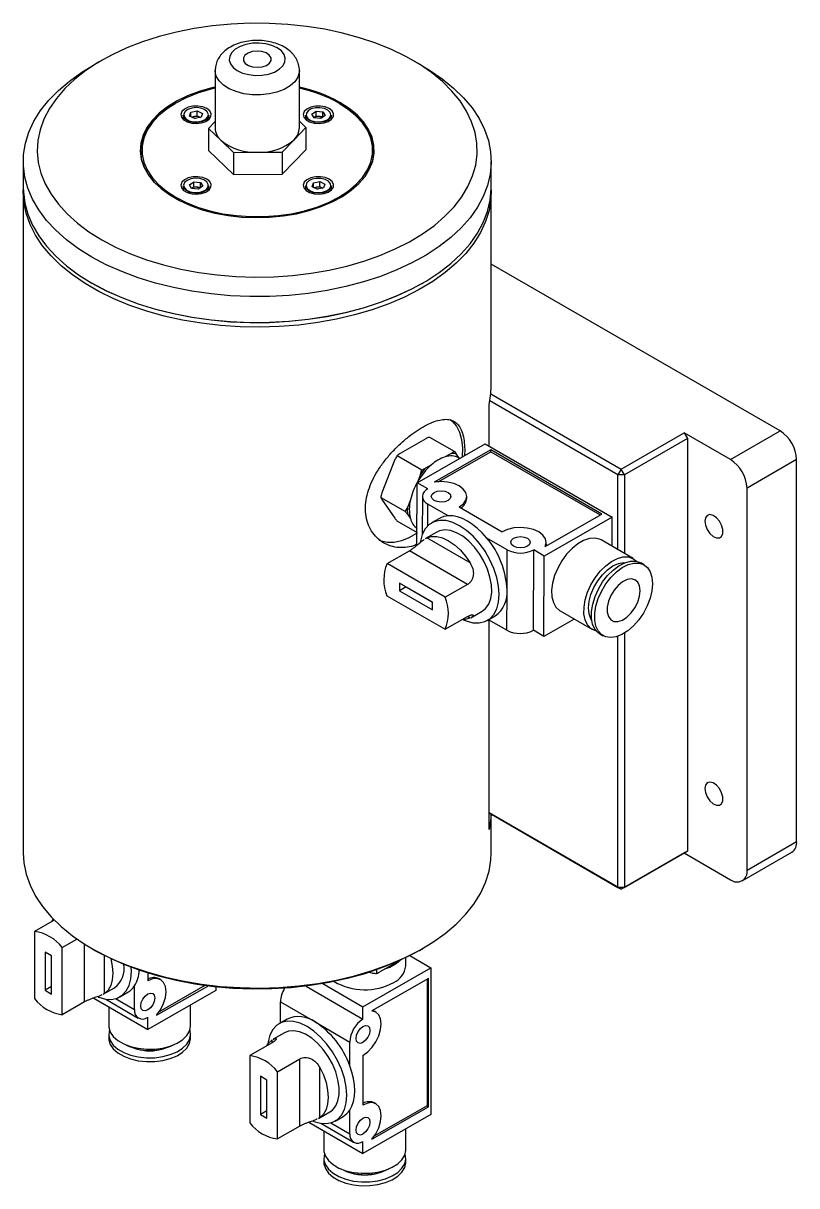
# Model space of a CAD drawing. Header units: millimetres. Extents: x 81 to 914, y 175 to 696.
# Drawn here: x 749 to 914.3, y 313.4 to 561.8 of the extents above; entities that cross this region are included whole.
import ezdxf

# ---------------------------------------------------------------- set-up
doc = ezdxf.new("R2010")
doc.units = ezdxf.units.MM

msp = doc.modelspace()

# ---------------------------------------------------------------- linework, layer by layer
at = {"color": 7, "linetype": 'Continuous', "lineweight": 25}
for p, q in [((765.784, 553.912), (763.662, 552.686)), ((790.024, 551.713), (790.024, 539.465)), ((808.024, 539.465), (808.024, 551.713)), ((834.385, 552.686), (832.263, 553.912)), ((781.591, 544.79), (781.449, 544.708)), ((816.598, 544.708), (816.457, 544.79)), ((783.192, 542.199), (783.192, 541.281)), ((784.581, 542.004), (784.846, 542.823)), ((785.677, 541.462), (784.581, 542.004)), ((784.846, 542.823), (786.207, 543.1)), ((784.846, 541.873), (784.846, 542.823)), ((785.005, 541.794), (785.526, 541.9)), ((785.526, 541.9), (786.207, 542.039)), ((787.039, 541.739), (785.677, 541.462)), ((786.207, 543.1), (787.303, 542.558)), ((786.207, 542.039), (786.207, 543.1)), ((786.207, 542.039), (786.755, 541.768)), ((786.868, 541.704), (786.755, 541.768)), ((786.755, 541.768), (786.879, 541.706)), ((787.303, 542.558), (787.039, 541.739)), ((788.692, 541.281), (788.692, 542.199)), ((809.355, 542.199), (809.355, 541.281)), ((810.686, 542.434), (811.625, 543.067)), ((811.166, 541.648), (810.686, 542.434)), ((811.155, 541.689), (811.625, 542.005)), ((811.625, 543.067), (813.044, 542.914)), ((811.625, 542.005), (811.625, 543.067)), ((811.625, 542.005), (812.334, 541.929)), ((812.334, 541.929), (813.044, 541.852)), ((813.524, 542.128), (812.585, 541.495)), ((813.044, 542.914), (813.524, 542.128)), ((813.044, 541.852), (813.044, 542.914)), ((813.044, 541.852), (813.064, 541.818)), ((814.855, 541.281), (814.855, 542.199)), ((785.804, 541.487), (785.655, 541.473)), ((790.024, 540.82), (788.632, 539.384)), ((788.632, 539.384), (788.632, 534.648)), ((788.632, 539.384), (791.291, 536.807)), ((806.878, 536.928), (809.415, 539.546)), ((809.415, 539.546), (808.024, 540.895)), ((809.415, 539.546), (809.415, 534.81)), ((811.146, 541.682), (811.155, 541.689)), ((812.585, 541.495), (811.166, 541.648)), ((791.291, 536.807), (793.949, 534.23)), ((804.341, 534.31), (806.878, 536.928)), ((774.174, 534.566), (774.174, 533.151)), ((788.632, 534.648), (793.949, 529.494)), ((793.949, 534.23), (799.145, 534.27)), ((799.145, 534.27), (804.341, 534.31)), ((804.341, 529.574), (809.415, 534.81)), ((804.341, 534.31), (804.341, 529.574)), ((823.874, 533.151), (823.874, 534.566)), ((749.024, 532.28), (749.024, 526.727)), ((793.949, 534.23), (793.949, 529.494)), ((849.024, 526.727), (849.024, 532.28)), ((793.949, 529.494), (804.341, 529.574)), ((783.192, 527.096), (783.192, 526.177)), ((783.349, 526.567), (783.192, 527.096)), ((784.523, 527.33), (785.462, 527.963)), ((785.003, 526.544), (784.523, 527.33)), ((784.992, 526.585), (785.462, 526.902)), ((785.462, 527.963), (786.881, 527.81)), ((785.462, 526.902), (785.462, 527.963)), ((785.462, 526.902), (786.171, 526.825)), ((786.171, 526.825), (786.881, 526.749)), ((787.361, 527.025), (786.422, 526.392)), ((786.881, 527.81), (787.361, 527.025)), ((786.881, 526.749), (786.881, 527.81)), ((788.692, 526.177), (788.692, 527.096)), ((809.355, 527.096), (809.355, 526.177)), ((810.744, 526.9), (811.008, 527.719)), ((811.84, 526.358), (810.744, 526.9)), ((811.008, 527.719), (812.37, 527.996)), ((811.008, 526.769), (811.008, 527.719)), ((811.689, 526.796), (812.37, 526.935)), ((812.37, 527.996), (813.466, 527.455)), ((812.37, 526.935), (812.37, 527.996)), ((812.37, 526.935), (812.918, 526.664)), ((813.466, 527.455), (813.201, 526.636)), ((814.855, 526.177), (814.855, 527.096)), ((749.024, 525.747), (749.024, 384.486)), ((784.983, 526.578), (784.992, 526.585)), ((786.422, 526.392), (785.003, 526.544)), ((786.881, 526.749), (786.902, 526.715)), ((811.168, 526.69), (811.689, 526.796)), ((811.966, 526.384), (811.818, 526.369)), ((813.201, 526.636), (811.84, 526.358)), ((813.031, 526.601), (812.918, 526.664)), ((812.918, 526.664), (813.042, 526.603)), ((849.024, 484.185), (849.024, 525.747)), ((910.746, 474.715), (849.024, 510.347)), ((763.662, 506.32), (763.804, 506.238)), ((834.243, 506.238), (834.385, 506.32)), ((848.951, 482.631), (876.805, 466.551)), ((848.566, 471.429), (848.566, 480.288)), ((876.098, 465.326), (848.741, 481.119)), ((900.14, 468.592), (910.746, 474.715)), ((835.041, 473.042), (829.532, 469.893)), ((835.845, 473.4), (841.113, 470.359)), ((876.805, 466.551), (890.24, 474.307)), ((890.947, 473.082), (877.512, 465.326)), ((900.14, 468.592), (890.24, 474.307)), ((890.24, 474.307), (890.947, 473.082)), ((890.947, 473.082), (890.947, 384.896)), ((833.213, 463.637), (847.708, 471.923)), ((848.911, 470.661), (836.809, 463.742)), ((837.692, 463.839), (848.909, 470.252)), ((840.486, 469.899), (839.2, 469.163)), ((842.19, 468.879), (841.556, 469.795)), ((847.708, 471.923), (874.861, 456.248)), ((848.909, 470.252), (848.911, 470.661)), ((848.909, 470.252), (872.312, 456.741)), ((872.669, 456.945), (848.911, 470.661)), ((828.456, 468.561), (825.678, 461.464)), ((828.905, 469.433), (834.173, 466.391)), ((836.263, 467.485), (834.977, 466.749)), ((842.286, 468.824), (842.077, 468.945)), ((914.282, 468.591), (903.675, 462.468)), ((914.282, 386.937), (914.282, 468.591)), ((833.9, 465.418), (833.252, 463.761)), ((876.805, 466.551), (876.098, 465.326)), ((877.512, 465.326), (876.098, 465.326)), ((876.098, 449.304), (876.098, 465.326)), ((877.512, 465.326), (876.805, 466.551)), ((877.512, 465.326), (877.512, 448.488)), ((833.157, 450.282), (833.213, 463.637)), ((835.476, 462.33), (833.213, 463.637)), ((903.675, 380.814), (903.675, 462.468)), ((825.405, 460.491), (830.674, 457.45)), ((825.672, 460.029), (828.403, 456.082)), ((831.771, 459.978), (831.123, 458.321)), ((834.304, 460.714), (834.27, 452.584)), ((843.802, 460.265), (843.804, 460.675)), ((839.853, 456.554), (835.476, 459.081)), ((842.193, 458.453), (851.386, 453.146)), ((828.846, 455.518), (833.168, 453.023)), ((831.117, 456.886), (831.755, 455.965)), ((837.969, 456.006), (836.272, 455.035)), ((874.861, 456.248), (860.366, 447.962)), ((860.567, 450.027), (872.669, 456.945)), ((874.835, 450.034), (874.861, 456.248)), ((837.389, 453.082), (834.985, 451.708)), ((834.995, 451.691), (835.235, 451.841)), ((844.533, 446.473), (835.235, 451.841)), ((852.446, 449.284), (848.069, 451.811)), ((860.773, 450.468), (860.775, 450.878)), ((879.374, 447.413), (872.482, 451.392)), ((826.757, 446.352), (831.53, 449.08)), ((843.974, 441.897), (831.53, 449.08)), ((852.41, 440.689), (852.446, 449.284)), ((858.031, 432.079), (858.103, 449.268)), ((860.366, 447.962), (858.103, 449.268)), ((860.294, 430.773), (860.366, 447.962)), ((839.201, 439.168), (826.757, 446.352)), ((881.675, 446.085), (880.968, 446.493)), ((829.433, 442.182), (829.426, 440.545)), ((830.84, 441.353), (829.426, 440.545)), ((829.426, 440.545), (836.497, 436.463)), ((836.504, 438.1), (829.433, 442.182)), ((830.84, 441.369), (830.84, 441.353)), ((830.84, 441.353), (836.504, 438.084)), ((843.974, 441.897), (839.201, 439.168)), ((852.374, 432.095), (852.41, 440.689)), ((826.729, 439.476), (839.172, 432.293)), ((836.497, 436.463), (836.504, 438.1)), ((839.172, 432.293), (843.945, 435.021)), ((844.663, 434.779), (847.067, 436.153)), ((848.184, 434.2), (849.881, 435.17)), ((863.733, 436.236), (870.625, 432.258)), ((852.374, 432.095), (848.457, 434.356)), ((848.566, 389.489), (848.566, 434.294)), ((866.777, 434.479), (860.294, 430.773)), ((860.294, 430.773), (858.031, 432.079)), ((872.218, 431.337), (872.926, 430.929)), ((876.098, 377.14), (876.098, 430.805)), ((877.512, 431.489), (877.512, 377.14)), ((848.566, 393.034), (876.098, 377.14)), ((876.805, 376.731), (848.566, 393.034)), ((849.024, 384.486), (849.024, 392.769)), ((903.675, 380.814), (914.282, 386.937)), ((890.24, 384.487), (876.805, 376.731)), ((877.512, 377.14), (890.947, 384.896)), ((890.947, 384.896), (890.24, 384.487)), ((890.24, 384.487), (900.14, 378.772)), ((902.64, 378.525), (913.246, 384.648)), ((877.512, 377.14), (876.098, 377.14)), ((876.098, 377.14), (876.805, 376.731)), ((877.512, 377.14), (876.805, 376.731)), ((755.125, 369.844), (755.443, 370.337)), ((755.329, 370.454), (755.289, 370.118)), ((755.638, 370.138), (751.424, 367.726)), ((751.424, 367.726), (751.424, 353.357)), ((757.337, 364.282), (760.495, 366.089)), ((755.085, 362.492), (753.677, 363.312)), ((753.677, 363.312), (753.677, 355.147)), ((757.337, 349.913), (757.337, 364.282)), ((763.662, 364.079), (764.37, 363.67)), ((833.677, 363.67), (834.385, 364.079)), ((755.085, 354.327), (755.085, 362.492)), ((829.474, 361.484), (826.531, 359.792)), ((829.675, 361.6), (829.474, 361.484)), ((830.754, 360.359), (830.754, 362.114)), ((831.627, 362.553), (836.145, 359.934)), ((775.622, 358.816), (775.622, 357.132)), ((821.619, 351.583), (836.145, 359.934)), ((823.548, 358.791), (822.743, 358.917)), ((824.525, 359.515), (824.525, 358.741)), ((826.531, 359.792), (825.242, 359.051)), ((836.145, 359.934), (836.145, 328.579)), ((755.085, 355.953), (753.677, 355.147)), ((766.109, 354.297), (768.527, 355.681)), ((772.781, 351.015), (772.781, 356.07)), ((777.529, 349.813), (788.431, 356.051)), ((778.39, 357.393), (778.038, 357.598)), ((787.853, 356.127), (778.055, 350.52)), ((790.181, 355.846), (790.181, 355.093)), ((809.443, 356.029), (821.619, 348.97)), ((813.03, 356.562), (821.619, 351.583)), ((835.649, 357.689), (823.522, 350.717)), ((835.296, 357.486), (835.296, 330.458)), ((835.649, 330.253), (835.649, 357.689)), ((753.677, 355.147), (755.085, 354.327)), ((764.08, 353.484), (775.622, 346.762)), ((766.374, 354.462), (766.099, 354.315)), ((766.64, 353.243), (773.609, 349.184)), ((769.644, 353.728), (771.349, 354.703)), ((790.181, 355.093), (775.622, 346.762)), ((762.131, 352.656), (757.337, 349.913)), ((767.293, 351.613), (767.293, 347.579)), ((784.793, 347.579), (784.793, 352.009)), ((803.967, 352.665), (811.376, 348.37)), ((803.967, 348.153), (803.967, 352.665)), ((821.619, 348.97), (821.619, 351.583)), ((824.378, 350.462), (824.025, 350.667)), ((775.622, 346.762), (775.622, 349.375)), ((805.395, 348.975), (803.694, 347.997)), ((811.376, 348.37), (818.785, 344.075)), ((767.293, 345.739), (767.293, 344.922)), ((784.793, 344.922), (784.793, 345.739)), ((804.816, 346.046), (802.404, 344.66)), ((802.212, 343.91), (797.429, 341.16)), ((818.785, 339.02), (818.785, 344.075)), ((797.429, 341.16), (797.429, 326.791)), ((803.356, 337.724), (808.139, 340.474)), ((808.139, 326.104), (808.139, 340.474)), ((821.619, 341.213), (821.619, 330.598)), ((812.382, 327.915), (812.382, 338.652)), ((801.098, 335.931), (799.687, 336.749)), ((799.687, 336.749), (799.687, 328.584)), ((801.098, 327.766), (801.098, 335.931)), ((803.356, 323.355), (803.356, 337.724)), ((824.378, 330.865), (824.025, 331.07)), ((801.098, 329.395), (799.687, 328.584)), ((799.687, 328.584), (801.098, 327.766)), ((812.123, 327.754), (814.534, 329.141)), ((815.656, 327.19), (817.356, 328.168)), ((818.785, 324.478), (818.785, 329.532)), ((836.145, 328.579), (821.619, 320.228)), ((823.522, 323.281), (835.649, 330.253)), ((835.296, 330.458), (824.048, 323.991)), ((835.296, 330.458), (835.649, 330.253)), ((808.139, 326.104), (803.356, 323.355)), ((810.063, 326.927), (821.619, 320.228)), ((812.382, 327.915), (812.113, 327.772)), ((812.622, 326.699), (819.613, 322.646)), ((813.254, 325.077), (813.254, 321.046)), ((830.754, 321.046), (830.754, 325.48)), ((821.619, 320.228), (821.619, 322.841)), ((813.254, 319.205), (813.254, 318.389)), ((830.754, 318.389), (830.754, 319.205))]:
    msp.add_line(p, q, dxfattribs=at)
at = {"color": 8, "linetype": 'Continuous', "lineweight": 25}
for p, q in [((835.456, 454.422), (835.476, 459.081)), ((844.483, 434.687), (843.924, 435.009)), ((762.131, 352.656), (762.131, 365.003)), ((766.374, 354.462), (766.374, 362.576)), ((768.763, 353.355), (772.781, 351.015)), ((802.221, 343.915), (802.221, 344.542)), ((814.76, 326.811), (818.785, 324.478))]:
    msp.add_line(p, q, dxfattribs=at)
at = {"color": 7, "linetype": 'Continuous', "lineweight": 25, "flags": 128}
for points in [[(765.789, 515.544), (768.769, 513.965), (771.973, 512.541), (775.378, 511.281), (778.957, 510.194), (782.685, 509.289), (786.534, 508.572), (790.475, 508.049), (794.48, 507.724), (798.518, 507.598), (802.56, 507.674), (806.576, 507.949), (810.536, 508.423), (814.41, 509.092), (818.171, 509.95), (821.79, 510.992), (825.24, 512.21), (828.497, 513.594), (831.535, 515.135), (834.332, 516.821), (836.868, 518.64), (839.124, 520.577), (841.083, 522.62), (842.73, 524.752), (844.054, 526.958), (845.045, 529.221), (845.695, 531.526), (845.999, 533.854), (845.956, 536.188), (845.565, 538.512), (844.829, 540.807), (843.754, 543.058), (842.348, 545.247), (840.622, 547.358), (838.587, 549.376), (836.26, 551.285), (833.657, 553.072), (830.797, 554.722), (827.702, 556.225), (824.395, 557.569), (820.9, 558.743), (817.243, 559.74), (813.451, 560.552), (809.552, 561.172), (805.576, 561.597), (801.551, 561.822), (797.507, 561.848), (793.474, 561.672), (789.483, 561.297), (785.562, 560.725), (781.74, 559.961), (778.047, 559.01), (774.509, 557.879), (771.153, 556.576), (768.003, 555.112), (765.082, 553.498), (762.413, 551.744), (760.015, 549.864), (757.905, 547.872), (756.101, 545.783), (754.613, 543.612), (753.455, 541.375), (752.634, 539.089), (752.157, 536.771), (752.026, 534.437), (752.244, 532.106), (752.807, 529.794), (753.713, 527.519), (754.955, 525.297), (756.523, 523.145), (758.405, 521.079), (760.588, 519.113), (763.056, 517.264), (765.789, 515.544)], [(804.179, 555.935), (803.294, 556.596), (802.162, 557.115), (800.847, 557.463), (799.426, 557.619), (797.981, 557.574), (796.597, 557.331), (795.355, 556.904), (794.325, 556.317), (793.569, 555.605), (793.129, 554.81), (793.032, 553.977), (793.283, 553.154), (793.868, 552.391), (794.753, 551.73), (795.885, 551.211), (797.2, 550.863), (798.621, 550.707), (800.066, 550.752), (801.45, 550.995), (802.692, 551.422), (803.722, 552.009), (804.478, 552.72), (804.918, 553.516), (805.015, 554.349), (804.764, 555.171), (804.179, 555.935)], [(801.601, 555.049), (800.921, 555.504), (800.011, 555.798), (798.983, 555.895), (797.96, 555.782), (797.064, 555.474), (796.405, 555.008), (796.062, 554.441), (796.076, 553.839), (796.446, 553.277), (797.126, 552.821), (798.036, 552.528), (799.064, 552.431), (800.088, 552.544), (800.983, 552.851), (801.642, 553.317), (801.985, 553.885), (801.971, 554.487), (801.601, 555.049)], [(763.668, 511.869), (760.834, 513.649), (758.267, 515.559), (755.986, 517.586), (754.008, 519.717), (752.344, 521.935), (751.009, 524.227), (750.01, 526.574), (749.355, 528.962), (749.048, 531.373), (749.092, 533.79), (749.486, 536.197), (750.228, 538.576), (751.311, 540.911), (752.73, 543.186), (754.473, 545.384), (756.529, 547.49), (758.883, 549.489), (761.518, 551.368), (763.662, 552.686)], [(834.385, 552.686), (835.828, 551.817), (838.531, 549.971), (840.957, 548), (843.089, 545.919), (844.911, 543.743), (846.412, 541.486), (847.58, 539.165), (848.408, 536.795), (848.889, 534.394), (849.021, 531.977), (848.802, 529.563), (848.233, 527.168), (847.32, 524.809), (846.068, 522.502), (844.485, 520.264), (842.584, 518.11), (840.378, 516.055), (837.881, 514.115), (835.112, 512.301), (832.089, 510.628), (828.835, 509.107), (825.371, 507.748), (821.723, 506.561), (817.916, 505.555), (813.976, 504.736), (809.931, 504.11), (805.809, 503.682), (801.64, 503.455), (797.453, 503.429), (793.277, 503.606), (789.141, 503.985), (785.074, 504.561), (781.105, 505.332), (777.262, 506.292), (773.571, 507.435), (770.059, 508.751), (766.751, 510.233), (763.668, 511.869)], [(790.024, 548.194), (789.286, 548.021), (786.631, 547.263), (784.15, 546.329), (781.877, 545.232), (779.846, 543.988), (778.084, 542.613), (776.615, 541.128), (775.462, 539.553), (774.639, 537.911), (774.158, 536.224), (774.026, 534.515), (774.246, 532.81), (774.813, 531.132), (775.72, 529.504), (776.954, 527.949), (778.498, 526.49), (780.33, 525.147), (782.424, 523.937), (784.752, 522.88), (787.279, 521.989), (789.972, 521.276), (792.792, 520.753), (795.699, 520.425), (798.653, 520.299), (801.612, 520.375), (804.535, 520.652), (807.38, 521.127), (810.108, 521.793), (812.681, 522.641), (815.062, 523.658), (817.217, 524.831), (819.117, 526.143), (820.736, 527.575), (822.049, 529.108), (823.039, 530.719), (823.692, 532.387), (823.999, 534.088), (823.955, 535.798), (823.561, 537.492), (822.823, 539.148), (821.75, 540.742), (820.359, 542.252), (818.668, 543.656), (816.701, 544.934), (816.701, 544.934)], [(790.024, 547.977), (788.907, 547.706), (786.271, 546.907), (783.821, 545.931), (781.593, 544.791), (779.619, 543.505), (777.929, 542.091), (776.545, 540.569), (775.49, 538.963), (774.777, 537.294), (774.418, 535.588), (774.418, 533.87), (774.777, 532.164), (775.49, 530.496), (776.545, 528.889), (777.929, 527.367), (779.619, 525.953), (781.593, 524.667), (783.821, 523.527), (786.271, 522.551), (788.907, 521.753), (791.69, 521.143), (794.58, 520.732), (797.535, 520.525), (800.512, 520.525), (803.467, 520.732), (806.357, 521.143), (809.14, 521.753), (811.776, 522.551), (814.226, 523.527), (816.454, 524.667), (818.428, 525.953), (820.119, 527.367), (821.502, 528.889), (822.557, 530.496), (823.27, 532.164), (823.629, 533.87), (823.629, 535.588), (823.27, 537.294), (822.557, 538.963), (821.502, 540.569), (820.119, 542.091), (818.428, 543.505), (816.454, 544.791), (816.454, 544.791)], [(777.891, 527.018), (777.086, 527.827), (775.859, 529.372), (774.958, 530.99), (774.394, 532.658), (774.176, 534.353), (774.307, 536.051), (774.785, 537.728), (775.603, 539.361), (776.75, 540.927), (778.209, 542.403), (779.961, 543.769), (781.449, 544.708)], [(816.595, 544.71), (818.55, 543.439), (820.231, 542.043), (821.614, 540.543), (822.68, 538.958), (823.414, 537.312), (823.805, 535.628), (823.849, 533.928), (823.544, 532.238), (822.895, 530.58), (821.911, 528.978), (820.605, 527.454), (820.156, 527.018)], [(788.24, 543.608), (787.369, 543.966), (786.344, 544.143), (785.275, 544.117), (784.278, 543.893), (783.462, 543.494), (782.914, 542.963), (782.695, 542.358), (782.827, 541.746), (783.297, 541.191), (784.054, 540.754), (785.015, 540.483), (786.076, 540.406), (787.123, 540.533), (788.043, 540.849), (788.734, 541.321), (789.123, 541.896), (789.167, 542.513), (788.862, 543.105), (788.24, 543.608)], [(788.692, 542.199), (788.563, 541.719), (788.085, 541.205), (787.318, 540.825), (786.365, 540.631), (785.355, 540.648), (784.424, 540.876), (783.698, 541.281), (783.275, 541.811), (783.192, 542.199)], [(785.06, 543.724), (784.217, 543.442), (783.607, 543.004), (783.312, 542.468), (783.372, 541.907), (783.78, 541.397), (784.479, 541.005), (785.376, 540.786), (786.35, 540.769), (787.268, 540.956), (788.007, 541.322), (788.468, 541.818), (788.587, 542.376), (788.349, 542.921), (787.786, 543.38), (786.974, 543.69), (786.023, 543.81), (785.06, 543.724)], [(814.403, 543.608), (813.532, 543.966), (812.507, 544.143), (811.438, 544.117), (810.441, 543.893), (809.625, 543.494), (809.077, 542.963), (808.858, 542.358), (808.99, 541.746), (809.46, 541.191), (810.216, 540.754), (811.178, 540.483), (812.239, 540.406), (813.286, 540.533), (814.205, 540.849), (814.897, 541.321), (815.286, 541.896), (815.33, 542.513), (815.025, 543.105), (814.403, 543.608)], [(814.855, 542.199), (814.854, 542.151), (814.638, 541.581), (814.08, 541.095), (813.255, 540.757), (812.275, 540.615), (811.272, 540.686), (810.382, 540.962), (809.724, 541.405), (809.388, 541.955), (809.355, 542.199)], [(814.604, 542.79), (814.117, 543.277), (813.358, 543.629), (812.43, 543.799), (811.458, 543.764), (810.573, 543.529), (809.895, 543.125), (809.516, 542.608), (809.487, 542.046), (809.811, 541.515), (810.445, 541.089), (811.303, 540.823), (812.269, 540.754), (813.214, 540.891), (814.008, 541.216), (814.546, 541.685), (814.754, 542.234), (814.604, 542.79)], [(788.24, 528.504), (787.369, 528.863), (786.344, 529.039), (785.275, 529.014), (784.278, 528.789), (783.462, 528.39), (782.914, 527.859), (782.695, 527.255), (782.827, 526.642), (783.297, 526.087), (784.054, 525.65), (785.015, 525.379), (786.076, 525.303), (787.123, 525.43), (788.043, 525.746), (788.734, 526.217), (789.123, 526.792), (789.167, 527.409), (788.862, 528.001), (788.24, 528.504)], [(783.443, 526.668), (783.93, 526.182), (784.689, 525.829), (785.618, 525.659), (786.59, 525.694), (787.474, 525.929), (788.152, 526.333), (788.531, 526.851), (788.561, 527.413), (788.236, 527.943), (787.603, 528.37), (786.744, 528.635), (785.778, 528.704), (784.833, 528.567), (784.039, 528.242), (783.501, 527.773), (783.293, 527.224), (783.443, 526.668)], [(788.692, 527.096), (788.629, 526.757), (788.235, 526.219), (787.532, 525.8), (786.614, 525.556), (785.605, 525.52), (784.642, 525.697), (783.854, 526.062), (783.349, 526.567)], [(814.403, 528.504), (813.532, 528.863), (812.507, 529.039), (811.438, 529.014), (810.441, 528.789), (809.625, 528.39), (809.077, 527.859), (808.858, 527.255), (808.99, 526.642), (809.46, 526.087), (810.216, 525.65), (811.178, 525.379), (812.239, 525.303), (813.286, 525.43), (814.205, 525.746), (814.897, 526.217), (815.286, 526.792), (815.33, 527.409), (815.025, 528.001), (814.403, 528.504)], [(813.02, 525.599), (812.021, 525.509), (811.034, 525.633), (810.191, 525.956), (809.607, 526.432), (809.36, 526.997), (809.355, 527.096)], [(812.987, 525.735), (813.83, 526.016), (814.44, 526.454), (814.735, 526.99), (814.675, 527.551), (814.267, 528.062), (813.568, 528.453), (812.671, 528.672), (811.697, 528.689), (810.779, 528.502), (810.04, 528.136), (809.579, 527.641), (809.46, 527.083), (809.698, 526.537), (810.261, 526.079), (811.073, 525.768), (812.025, 525.648), (812.987, 525.735)], [(814.855, 527.096), (814.834, 526.901), (814.528, 526.345), (813.895, 525.891), (813.02, 525.599)], [(749.024, 526.727), (749.048, 525.82), (749.355, 523.409), (750.01, 521.022), (751.009, 518.674), (752.344, 516.383), (754.008, 514.164), (755.986, 512.034), (758.267, 510.006), (760.834, 508.096), (763.668, 506.317)], [(849.016, 526.237), (848.955, 524.237), (848.561, 521.83), (847.819, 519.451), (846.736, 517.116), (845.317, 514.841), (843.574, 512.643), (841.518, 510.537), (839.164, 508.538), (836.529, 506.659), (833.631, 504.914), (830.49, 503.315), (827.128, 501.874), (823.569, 500.6), (819.838, 499.503), (815.96, 498.589), (811.964, 497.866), (807.878, 497.339), (803.729, 497.011), (799.547, 496.884), (795.362, 496.96), (791.202, 497.238), (787.097, 497.716), (783.076, 498.39), (779.166, 499.257), (775.396, 500.309), (771.792, 501.539), (768.378, 502.94), (765.18, 504.5), (762.219, 506.21), (759.516, 508.056), (757.09, 510.027), (754.958, 512.107), (753.136, 514.284), (751.635, 516.541), (750.467, 518.862), (749.639, 521.232), (749.158, 523.633), (749.026, 526.049), (749.031, 526.237)], [(763.668, 506.317), (766.751, 504.681), (770.059, 503.199), (773.571, 501.882), (777.262, 500.74), (781.105, 499.78), (785.074, 499.009), (789.141, 498.432), (793.277, 498.054), (797.453, 497.877), (801.64, 497.902), (805.809, 498.13), (809.931, 498.558), (813.976, 499.183), (817.916, 500.002), (821.723, 501.009), (825.371, 502.195), (828.835, 503.554), (832.089, 505.076), (835.112, 506.749), (837.881, 508.562), (840.378, 510.503), (842.584, 512.557), (844.485, 514.711), (846.068, 516.95), (847.32, 519.256), (848.233, 521.616), (848.802, 524.011), (849.021, 526.425), (849.024, 526.727)], [(834.243, 506.238), (831.957, 504.999), (828.716, 503.484), (825.266, 502.13), (821.632, 500.948), (817.84, 499.946), (813.916, 499.13), (809.887, 498.507), (805.782, 498.081), (801.63, 497.854), (797.459, 497.829), (793.3, 498.005), (789.18, 498.382), (785.13, 498.956), (781.177, 499.724), (777.349, 500.681), (773.673, 501.818), (770.175, 503.13), (766.88, 504.605), (763.81, 506.235)], [(848.566, 480.288), (848.957, 482.693), (849.024, 484.185)], [(840.261, 477.168), (840.693, 476.805), (841.576, 475.74), (842.24, 474.412), (842.67, 472.853), (842.856, 471.097), (842.794, 469.188), (842.787, 469.11)], [(842.193, 458.453), (843.071, 459.108), (843.621, 459.873), (843.804, 460.695), (843.609, 461.517), (843.048, 462.283), (842.161, 462.939), (841.009, 463.441), (839.67, 463.754), (838.237, 463.857), (836.809, 463.742)], [(839.789, 459.84), (839.108, 459.581), (838.304, 459.491), (837.5, 459.585), (836.819, 459.849), (836.364, 460.241), (836.204, 460.704), (836.364, 461.165), (836.819, 461.555), (837.5, 461.814), (838.304, 461.904), (839.108, 461.81), (839.789, 461.547), (840.244, 461.154), (840.404, 460.692), (840.244, 460.231), (839.789, 459.84)], [(850.713, 439.719), (850.591, 441.499), (850.216, 443.374), (849.597, 445.287), (848.754, 447.179), (847.714, 448.993), (846.506, 450.675), (845.169, 452.172), (843.742, 453.44), (842.269, 454.44), (840.795, 455.141), (839.364, 455.523), (838.021, 455.573), (836.805, 455.291), (835.754, 454.684), (834.9, 453.771), (834.268, 452.58), (833.879, 451.147), (833.856, 451.005)], [(848.069, 451.811), (847.103, 452.9), (846.086, 453.874), (845.035, 454.715), (843.966, 455.41), (842.897, 455.949), (841.844, 456.323), (840.824, 456.525), (839.853, 456.554)], [(894.66, 455.425), (894.791, 454.538), (895.167, 453.619), (895.737, 452.792), (896.425, 452.17), (897.136, 451.835), (897.776, 451.834), (898.258, 452.165), (898.516, 452.786), (898.516, 453.611), (898.258, 454.53), (897.776, 455.417), (897.136, 456.155), (896.425, 456.641), (895.737, 456.812), (895.167, 456.644), (894.791, 456.16), (894.66, 455.425)], [(833.168, 452.832), (833.069, 452.766), (831.446, 451.829), (829.841, 451.189), (828.293, 450.861), (826.837, 450.853), (825.509, 451.165), (825.1, 451.339)], [(847.067, 436.153), (847.824, 436.747), (848.485, 437.682), (848.92, 438.868), (849.113, 440.262), (849.057, 441.814), (848.754, 443.467), (848.215, 445.161), (847.46, 446.836), (846.516, 448.431), (845.417, 449.887), (844.202, 451.154), (842.917, 452.184), (841.606, 452.94), (840.318, 453.396), (839.099, 453.535), (837.992, 453.351), (837.389, 453.082)], [(860.567, 450.027), (860.774, 450.847), (860.602, 451.67), (860.064, 452.441), (859.195, 453.106), (858.057, 453.618), (856.727, 453.944), (855.297, 454.06), (853.866, 453.959), (852.531, 453.647), (851.386, 453.146)], [(835.235, 451.841), (836.255, 452.143), (837.397, 452.143), (838.624, 451.84), (839.893, 451.244), (841.16, 450.376), (842.383, 449.265), (843.521, 447.949), (844.533, 446.473)], [(856.76, 450.044), (856.078, 449.784), (855.275, 449.694), (854.471, 449.788), (853.79, 450.052), (853.335, 450.445), (853.175, 450.907), (853.335, 451.368), (853.79, 451.758), (854.471, 452.018), (855.275, 452.107), (856.078, 452.013), (856.76, 451.75), (857.215, 451.357), (857.375, 450.895), (857.215, 450.434), (856.76, 450.044)], [(860.773, 450.468), (860.773, 450.437), (860.739, 450.125)], [(872.482, 451.392), (872.161, 451.552), (871.137, 451.792), (869.989, 451.706), (868.764, 451.297), (867.512, 450.581), (866.284, 449.589), (865.132, 448.359), (864.101, 446.944), (863.234, 445.401), (862.566, 443.792), (862.126, 442.185), (861.93, 440.644), (861.988, 439.233), (862.295, 438.01), (862.841, 437.024), (863.603, 436.316), (863.733, 436.236)], [(871.495, 431.924), (871.188, 432.007), (870.285, 432.487), (869.575, 433.267), (869.087, 434.317), (868.841, 435.592), (868.847, 437.041), (869.105, 438.605), (869.604, 440.219), (870.324, 441.817), (871.236, 443.334), (872.302, 444.708), (873.478, 445.882), (874.716, 446.809), (875.966, 447.45), (877.176, 447.78), (878.298, 447.784), (879.284, 447.463), (880.095, 446.83), (880.098, 446.827)], [(870.484, 434.257), (870.306, 434.548), (869.927, 435.6), (869.802, 436.864), (869.938, 438.278), (870.328, 439.769), (870.952, 441.264), (871.779, 442.687), (872.767, 443.967), (873.867, 445.04), (875.025, 445.852), (876.18, 446.362), (877.277, 446.545), (877.572, 446.535)], [(872.218, 431.337), (871.879, 431.566), (871.169, 432.347), (870.681, 433.397), (870.435, 434.672), (870.441, 436.121), (870.699, 437.685), (871.198, 439.299), (871.918, 440.897), (872.83, 442.414), (873.895, 443.788), (875.071, 444.962), (876.31, 445.889), (877.56, 446.53), (878.77, 446.86), (879.891, 446.864), (880.878, 446.543), (880.968, 446.493)], [(883.487, 442.044), (883.355, 440.53), (882.974, 438.933), (882.361, 437.319), (881.541, 435.753), (880.547, 434.3), (879.421, 433.019), (878.207, 431.963), (876.957, 431.175), (875.72, 430.687), (874.548, 430.519), (873.489, 430.679), (872.586, 431.158), (871.876, 431.939), (871.388, 432.988), (871.142, 434.264), (871.148, 435.713), (871.406, 437.276), (871.905, 438.89), (872.625, 440.489), (873.537, 442.006), (874.602, 443.38), (875.779, 444.554), (877.017, 445.481), (878.267, 446.122), (879.477, 446.452), (880.599, 446.456), (881.585, 446.135), (882.396, 445.502), (882.998, 444.582), (883.367, 443.413), (883.487, 442.044)], [(880.836, 440.528), (880.709, 441.558), (880.33, 442.361), (879.726, 442.878), (878.942, 443.071), (878.036, 442.925), (877.076, 442.452), (876.132, 441.687), (875.275, 440.685), (874.569, 439.522), (874.064, 438.284), (873.8, 437.062), (873.795, 435.948), (874.051, 435.023), (874.547, 434.357), (875.247, 433.998), (876.1, 433.974), (877.042, 434.286), (878.003, 434.911), (878.912, 435.803), (879.701, 436.896), (880.312, 438.108), (880.7, 439.349), (880.836, 440.528)], [(843.05, 434.348), (843.661, 434.094), (845.091, 433.713), (846.435, 433.662), (847.651, 433.945), (848.701, 434.552), (849.556, 435.464), (850.187, 436.655), (850.577, 438.088), (850.713, 439.719)], [(844.483, 434.687), (843.464, 434.384), (842.767, 434.348)], [(894.66, 398.267), (894.791, 397.38), (895.167, 396.461), (895.737, 395.634), (896.425, 395.012), (897.136, 394.677), (897.776, 394.676), (898.258, 395.008), (898.516, 395.628), (898.516, 396.453), (898.258, 397.372), (897.776, 398.26), (897.136, 398.997), (896.425, 399.484), (895.737, 399.655), (895.167, 399.487), (894.791, 399.002), (894.66, 398.267)], [(849.012, 392.776), (848.957, 391.894), (848.566, 389.489)], [(749.024, 384.486), (749.158, 382.372), (749.639, 379.97), (750.467, 377.601), (751.635, 375.279), (753.136, 373.022), (754.958, 370.846), (757.09, 368.765), (759.516, 366.794), (762.219, 364.948), (765.18, 363.239), (768.378, 361.678), (771.792, 360.278), (775.396, 359.047), (779.166, 357.995), (783.076, 357.129), (787.097, 356.454), (791.202, 355.977), (795.362, 355.699), (799.547, 355.623), (803.729, 355.749), (807.878, 356.077), (811.964, 356.605), (815.96, 357.328), (819.838, 358.241), (823.569, 359.339), (827.128, 360.612), (830.49, 362.054), (833.631, 363.652), (836.529, 365.397), (839.164, 367.276), (841.518, 369.275), (843.574, 371.381), (845.317, 373.579), (846.736, 375.854), (847.819, 378.189), (848.561, 380.568), (848.955, 382.975), (849.024, 384.486)], [(833.677, 363.67), (832.17, 362.836), (828.99, 361.288), (825.594, 359.902), (822.007, 358.687), (818.254, 357.652), (814.363, 356.804), (810.361, 356.15), (806.278, 355.694), (802.142, 355.439), (797.983, 355.388), (793.833, 355.541), (789.719, 355.897), (785.673, 356.452), (781.723, 357.204), (777.897, 358.146), (774.224, 359.272), (770.729, 360.574), (767.438, 362.043), (764.375, 363.667), (764.37, 363.67)], [(767.711, 361.911), (768.052, 360.317), (768.169, 358.784), (768.052, 357.388), (767.705, 356.176), (767.139, 355.189), (766.374, 354.462)], [(765.047, 353.68), (765.152, 353.639), (766.574, 353.253), (767.908, 353.198), (769.115, 353.475), (770.156, 354.076), (771, 354.983), (771.623, 356.169), (772.004, 357.597), (772.132, 359.223), (772.105, 360.033)], [(777.529, 349.813), (778.35, 350.988), (778.983, 352.277), (779.385, 353.591), (779.528, 354.839), (779.402, 355.937), (779.015, 356.807), (778.395, 357.39), (777.584, 357.647), (776.638, 357.559), (775.622, 357.132)], [(775.622, 350.926), (775.051, 350.73), (774.567, 350.825), (774.244, 351.196), (774.13, 351.787), (774.244, 352.509), (774.567, 353.25), (775.051, 353.898), (775.622, 354.356), (776.193, 354.552), (776.676, 354.457), (777, 354.085), (777.113, 353.494), (777, 352.773), (776.676, 352.032), (776.193, 351.383), (775.622, 350.926)], [(821.619, 341.213), (822.633, 341.95), (823.577, 342.946), (824.386, 344.132), (825.005, 345.426), (825.39, 346.739), (825.516, 347.981), (825.374, 349.066), (824.973, 349.92), (824.341, 350.483), (823.522, 350.717)], [(823.695, 350.817), (823.988, 350.687), (824.025, 350.667)], [(811.047, 327.129), (811.145, 327.092), (812.571, 326.707), (813.909, 326.653), (815.118, 326.932), (816.162, 327.535), (817.008, 328.443), (817.632, 329.63), (818.014, 331.058), (818.143, 332.685), (818.014, 334.461), (817.632, 336.332), (817.008, 338.242), (816.162, 340.132), (815.118, 341.944), (813.909, 343.625), (812.571, 345.122), (811.145, 346.391), (809.675, 347.392), (808.205, 348.096), (806.779, 348.48), (805.441, 348.534), (804.232, 348.255), (803.189, 347.652), (802.342, 346.744), (801.718, 345.557), (801.336, 344.129), (801.258, 343.536)], [(767.293, 347.579), (767.315, 347.218), (767.62, 346.211), (768.269, 345.26), (769.237, 344.404), (770.483, 343.678), (771.957, 343.112), (773.598, 342.729), (775.34, 342.544), (777.11, 342.566), (778.836, 342.792), (780.448, 343.215), (781.88, 343.816), (783.072, 344.571), (783.977, 345.45), (784.557, 346.416), (784.789, 347.429), (784.793, 347.579)], [(767.439, 346.659), (767.368, 346.399), (767.315, 345.377), (767.62, 344.371), (768.269, 343.42), (769.237, 342.564), (770.483, 341.838), (771.957, 341.272), (773.598, 340.888), (775.34, 340.704), (777.11, 340.725), (778.836, 340.952), (780.448, 341.374), (781.88, 341.976), (783.072, 342.731), (783.977, 343.609), (784.557, 344.575), (784.789, 345.588), (784.662, 346.608), (784.646, 346.659)], [(814.534, 329.141), (815.083, 329.537), (815.79, 330.401), (816.276, 331.524), (816.524, 332.867), (816.524, 334.38), (816.276, 336.01), (815.79, 337.697), (815.083, 339.38), (814.18, 340.999), (813.115, 342.494), (811.925, 343.813), (810.654, 344.906), (809.348, 345.736), (808.053, 346.271), (806.817, 346.492), (805.684, 346.392), (804.816, 346.046)], [(821.619, 343.989), (821.05, 343.792), (820.567, 343.887), (820.244, 344.257), (820.131, 344.849), (820.244, 345.57), (820.567, 346.312), (821.05, 346.961), (821.619, 347.419), (822.189, 347.616), (822.671, 347.521), (822.994, 347.151), (823.107, 346.559), (822.994, 345.838), (822.671, 345.096), (822.189, 344.447), (821.619, 343.989)], [(767.293, 344.922), (767.315, 344.561), (767.62, 343.554), (768.269, 342.603), (769.237, 341.747), (770.483, 341.021), (771.957, 340.455), (773.598, 340.072), (775.34, 339.887), (777.11, 339.909), (778.836, 340.135), (780.448, 340.558), (781.88, 341.159), (783.072, 341.914), (783.977, 342.793), (784.557, 343.758), (784.789, 344.772), (784.793, 344.922)], [(801.099, 343.27), (801.454, 343.814), (802.221, 344.542)], [(812.382, 338.652), (813.149, 337.034), (813.716, 335.389), (814.064, 333.773), (814.181, 332.241), (814.064, 330.844), (813.716, 329.632), (813.149, 328.644), (812.382, 327.915)], [(818.785, 329.532), (819.242, 330.385), (819.574, 331.369), (819.776, 332.467), (819.843, 333.663), (819.776, 334.936), (819.574, 336.268), (819.242, 337.636), (818.785, 339.02)], [(823.522, 323.281), (824.341, 324.458), (824.973, 325.747), (825.374, 327.062), (825.516, 328.311), (825.39, 329.408), (825.005, 330.278), (824.386, 330.86), (823.577, 331.116), (822.633, 331.026), (821.619, 330.598)], [(821.619, 324.392), (821.05, 324.195), (820.567, 324.29), (820.244, 324.66), (820.131, 325.252), (820.244, 325.973), (820.567, 326.715), (821.05, 327.364), (821.619, 327.822), (822.189, 328.019), (822.671, 327.924), (822.994, 327.554), (823.107, 326.962), (822.994, 326.241), (822.671, 325.499), (822.189, 324.85), (821.619, 324.392)], [(813.254, 321.046), (813.278, 320.673), (813.587, 319.666), (814.24, 318.716), (815.212, 317.862), (816.461, 317.138), (817.937, 316.574), (819.58, 316.192), (821.322, 316.01), (823.092, 316.034), (824.817, 316.263), (826.428, 316.687), (827.857, 317.291), (829.046, 318.048), (829.948, 318.927), (830.524, 319.894), (830.751, 320.907), (830.754, 321.046)], [(813.254, 318.389), (813.278, 318.016), (813.587, 317.009), (814.24, 316.059), (815.212, 315.205), (816.461, 314.481), (817.937, 313.916), (819.58, 313.535), (821.322, 313.353), (823.092, 313.377), (824.817, 313.606), (826.428, 314.03), (827.857, 314.634), (829.046, 315.391), (829.948, 316.27), (830.524, 317.237), (830.751, 318.25), (830.754, 318.389)], [(813.401, 320.126), (813.327, 319.854), (813.278, 318.832), (813.587, 317.826), (814.24, 316.876), (815.212, 316.021), (816.461, 315.297), (817.937, 314.733), (819.58, 314.352), (821.322, 314.169), (823.092, 314.193), (824.817, 314.422), (826.428, 314.847), (827.857, 315.45), (829.046, 316.207), (829.948, 317.087), (830.524, 318.053), (830.751, 319.067), (830.62, 320.086), (830.608, 320.126)]]:
    msp.add_lwpolyline(points, dxfattribs=at)
at = {"color": 8, "linetype": 'Continuous', "lineweight": 25, "flags": 128}
msp.add_lwpolyline([(808.023, 551.691), (808.001, 551.345), (807.689, 550.309), (807.022, 549.331), (806.027, 548.45), (804.746, 547.703), (803.231, 547.12), (801.543, 546.725), (799.752, 546.535), (797.932, 546.556), (796.156, 546.788), (794.497, 547.223), (793.024, 547.84), (791.796, 548.617), (790.865, 549.52), (790.267, 550.513), (790.028, 551.555), (790.024, 551.724)], dxfattribs=at)
at = {"color": 7, "linetype": 'Continuous', "lineweight": 25}
for centre, radius, start, end in [((801.52, 517.699), 31.181, 60.86485, 77.96148), ((801.491, 517.942), 30.737, 60.87012, 77.72969), ((785.82, 540.359), 1.569, 100.80084, 117.54632), ((785.939, 539.958), 1.985, 65.71889, 101.99153), ((812.09, 540.112), 1.833, 82.35873, 120.66898), ((812.179, 540.235), 1.701, 62.7199, 84.75558), ((793.73, 539.601), 3.709, -177.90218, -131.12377), ((804.362, 539.592), 3.664, -46.63006, -1.98271), ((798.504, 545.712), 11.46, -129.00703, -86.7932), ((799.638, 545.412), 11.153, -92.53476, -49.52311), ((785.927, 525.008), 1.833, 82.35873, 120.66898), ((786.016, 525.131), 1.701, 62.7199, 84.75558), ((812.102, 524.854), 1.985, 65.71889, 101.99153), ((811.983, 525.255), 1.569, 100.80084, 117.54632), ((906.606, 468.242), 7.684, 2.60548, 57.39452), ((840.663, 466.152), 3.751, 76.22089, 92.70783), ((845.403, 457.014), 13.898, 131.11769, 150.95638), ((841.679, 461.419), 8.131, 107.7498, 131.76143), ((840.386, 465.73), 3.632, 62.24434, 109.05387), ((895.999, 462.119), 7.684, 2.60548, 57.39452), ((846.127, 456.631), 15.056, 137.77739, 144.29669), ((845.441, 456.81), 14.032, 150.30199, 166.95046), ((836.085, 460.706), 1.735, 110.54644, -110.54526), ((839.742, 457.938), 8.228, 165.64311, -166.12407), ((841.211, 460.498), 2.602, -59.48107, -5.14146), ((839.962, 457.567), 8.871, 175.11963, -175.6006), ((835.263, 456.836), 3.615, -166.0567, -124.59043), ((840.068, 452.305), 4.254, 92.89044, 119.55244), ((834.012, 439.916), 18.415, 2.40841, 40.23842), ((855.29, 454.764), 6.174, -117.42563, -62.89622), ((835.062, 442.879), 9.001, 157.30631, -157.78728), ((846.345, 440.13), 6.091, -54.51736, 5.27095), ((830.868, 435.765), 9.001, -22.69369, 22.21272), ((855.218, 437.575), 6.174, -117.42563, -62.89622), ((911.903, 386.634), 2.398, -55.94365, 7.25583), ((901.52, 380.464), 2.184, -129.20329, 9.21404), ((750.216, 358.854), 8.954, 37.31744, 82.24798), ((765.391, 359.839), 5.208, -52.97788, 9.00815), ((823.995, 367.608), 8.217, -72.02745, -48.18536), ((826.389, 360.784), 4.386, -65.91621, -5.56446), ((766.67, 359.778), 7.148, -31.24871, -2.91266), ((776.906, 355.21), 2.643, 64.65283, 119.07209), ((769.252, 358.334), 4.192, -59.99143, -32.67983), ((809.91, 352.416), 5.948, 147.80979, 177.59981), ((822.025, 368.407), 13.155, -120.02643, -62.11117), ((758.545, 358.785), 8.954, -142.68256, -97.75202), ((774.516, 350.74), 1.757, 171.00029, -51.01194), ((807.859, 343.473), 6.029, 54.31915, 114.12934), ((801.361, 332.823), 18.493, 19.57688, 57.21119), ((824.914, 343.794), 6.136, 122.48235, 177.37929), ((776.043, 353.515), 11.263, -117.02709, -62.97291), ((776.043, 352.194), 9.999, -107.27255, -72.72745), ((796.237, 332.274), 8.965, 37.43547, 82.36204), ((822.903, 328.688), 2.633, 64.77539, 119.17276), ((815.245, 331.808), 4.208, -59.883, -32.73102), ((804.548, 332.24), 8.965, -142.56453, -97.63796), ((820.514, 324.2), 1.752, 170.88764, -50.89857), ((822.004, 326.981), 11.262, -117.02941, -62.97059), ((822.004, 325.66), 9.999, -107.27388, -72.72612)]:
    msp.add_arc(centre, radius, start, end, dxfattribs=at)
at = {"color": 7, "linetype": 'Continuous', "lineweight": 25, "extrusion": (0, 0, 2.5)}
for points, knots in [([(806.267, 555.639), (806.042, 555.841), (805.466, 556.356), (804.355, 557.026), (802.926, 557.615), (801.346, 558.009), (799.68, 558.196), (797.988, 558.173), (796.322, 557.936), (794.726, 557.481), (793.302, 556.824), (792.108, 555.994), (791.176, 555.041), (790.509, 553.974), (790.092, 552.858), (790.062, 552.094), (790.048, 551.733)], [0, 0, 0, 0, 0.0474909, 0.1215812, 0.1979868, 0.2757183, 0.3532962, 0.4308145, 0.5088385, 0.5879309, 0.668869, 0.7426219, 0.8125816, 0.8788201, 0.942701, 1, 1, 1, 1]), ([(808.009, 551.674), (808.014, 551.713), (808.071, 552.166), (807.878, 553.035), (807.439, 554.182), (806.852, 555.038), (806.416, 555.486), (806.267, 555.639)], [0, 0, 0, 0, 0.02663594, 0.30749435, 0.5811423, 0.85699496, 1, 1, 1, 1]), ([(834.379, 475.533), (834.952, 475.841), (836.098, 476.458), (837.664, 477.002), (839.064, 477.234), (840.288, 477.129), (841.317, 476.666), (842.152, 475.839), (842.774, 474.637), (843.177, 473.091), (843.375, 471.342), (843.341, 470.028), (843.326, 469.418)], [0, 0, 0, 0, 0.09956048, 0.19913252, 0.29856653, 0.39801776, 0.50004845, 0.60207708, 0.70640729, 0.81071314, 0.91208792, 1, 1, 1, 1]), ([(833.158, 450.487), (832.908, 450.371), (832.075, 449.984), (830.62, 449.747), (828.854, 449.75), (827.167, 450.174), (825.603, 450.969), (824.25, 452.137), (823.17, 453.632), (822.445, 455.4), (822.103, 457.344), (822.163, 459.402), (822.581, 461.495), (823.348, 463.597), (824.417, 465.69), (825.77, 467.736), (827.365, 469.717), (829.137, 471.563), (830.952, 473.168), (832.724, 474.519), (833.827, 475.195), (834.379, 475.533)], [0, 0, 0, 0, 0.0227051, 0.0758071, 0.1289184, 0.1832617, 0.23761, 0.2939398, 0.3502605, 0.4063137, 0.4623561, 0.516056, 0.5697609, 0.6227963, 0.6758419, 0.7308267, 0.7858123, 0.842404, 0.8989842, 0.9494944, 1, 1, 1, 1]), ([(835.845, 473.4), (835.694, 473.334), (835.424, 473.216), (835.158, 473.095), (835.041, 473.042)], [0, 0, 0, 0, 0.5600903, 1, 1, 1, 1]), ([(829.532, 469.893), (829.414, 469.807), (829.203, 469.655), (828.996, 469.5), (828.905, 469.433)], [0, 0, 0, 0, 0.5601082, 1, 1, 1, 1]), ([(840.486, 469.899), (840.604, 469.984), (840.815, 470.136), (841.022, 470.291), (841.113, 470.359)], [0, 0, 0, 0, 0.5601082, 1, 1, 1, 1]), ([(841.113, 470.359), (841.197, 470.253), (841.347, 470.064), (841.492, 469.877), (841.556, 469.795)], [0, 0, 0, 0, 0.5600631, 1, 1, 1, 1]), ([(828.905, 469.433), (828.82, 469.271), (828.668, 468.982), (828.521, 468.69), (828.456, 468.561)], [0, 0, 0, 0, 0.5600631, 1, 1, 1, 1]), ([(833.9, 465.418), (833.953, 465.599), (834.045, 465.923), (834.134, 466.248), (834.173, 466.391)], [0, 0, 0, 0, 0.5601177, 1, 1, 1, 1]), ([(834.173, 466.391), (834.324, 466.457), (834.594, 466.575), (834.86, 466.696), (834.977, 466.749)], [0, 0, 0, 0, 0.5600903, 1, 1, 1, 1]), ([(825.678, 461.464), (825.626, 461.283), (825.533, 460.96), (825.445, 460.634), (825.405, 460.491)], [0, 0, 0, 0, 0.5601177, 1, 1, 1, 1]), ([(825.405, 460.491), (825.454, 460.406), (825.541, 460.253), (825.632, 460.098), (825.672, 460.029)], [0, 0, 0, 0, 0.5600631, 1, 1, 1, 1]), ([(830.674, 457.45), (830.759, 457.612), (830.91, 457.901), (831.058, 458.193), (831.123, 458.321)], [0, 0, 0, 0, 0.5600631, 1, 1, 1, 1]), ([(831.117, 456.886), (831.035, 456.991), (830.889, 457.178), (830.74, 457.367), (830.674, 457.45)], [0, 0, 0, 0, 0.5601177, 1, 1, 1, 1]), ([(828.403, 456.082), (828.485, 455.977), (828.631, 455.79), (828.781, 455.601), (828.846, 455.518)], [0, 0, 0, 0, 0.5601177, 1, 1, 1, 1]), ([(831.53, 449.08), (831.694, 449.18), (832.021, 449.38), (832.549, 449.777), (833.072, 450.208), (833.738, 450.775), (834.303, 451.271), (834.627, 451.464), (834.701, 451.508)], [0, 0, 0, 0, 0.15161717, 0.30367004, 0.45567919, 0.60734989, 0.91022364, 1, 1, 1, 1]), ([(844.533, 446.473), (844.738, 446.076), (845.15, 445.28), (845.244, 444.139), (845.067, 443.284), (844.804, 442.705), (844.437, 442.215), (844.129, 442.003), (843.974, 441.897)], [0, 0, 0, 0, 0.2491134, 0.4987611, 0.6235349, 0.7489491, 0.8738563, 1, 1, 1, 1]), ([(843.945, 435.021), (844.099, 435.103), (844.406, 435.266), (844.772, 435.379), (845.034, 435.398), (845.205, 435.307), (845.135, 435.073), (844.792, 434.876), (844.653, 434.796)], [0, 0, 0, 0, 0.1357903, 0.2719708, 0.4081121, 0.5439503, 0.8152079, 1, 1, 1, 1]), ([(823.548, 358.791), (823.73, 358.781), (824.056, 358.762), (824.382, 358.747), (824.525, 358.741)], [0, 0, 0, 0, 0.5601177, 1, 1, 1, 1]), ([(824.525, 358.741), (824.659, 358.797), (824.898, 358.899), (825.137, 359.005), (825.242, 359.051)], [0, 0, 0, 0, 0.5600903, 1, 1, 1, 1]), ([(765.793, 354.152), (765.727, 354.116), (765.409, 353.939), (764.711, 353.707), (763.888, 353.419), (763.253, 353.185), (762.642, 352.929), (762.302, 352.747), (762.131, 352.656)], [0, 0, 0, 0, 0.079619, 0.3856185, 0.5385571, 0.6922805, 0.8453825, 1, 1, 1, 1]), ([(802.414, 344.642), (802.546, 344.719), (802.88, 344.911), (803.107, 344.854), (803.095, 344.661), (802.944, 344.445), (802.659, 344.186), (802.362, 344.002), (802.212, 343.91)], [0, 0, 0, 0, 0.1792303, 0.452112, 0.5884983, 0.7255845, 0.8621165, 1, 1, 1, 1]), ([(808.139, 340.474), (808.308, 340.553), (808.647, 340.713), (809.257, 340.784), (809.892, 340.719), (810.722, 340.443), (811.662, 339.786), (812.142, 339.029), (812.382, 338.652)], [0, 0, 0, 0, 0.1251364, 0.2506323, 0.3760922, 0.5012727, 0.7512478, 1, 1, 1, 1]), ([(811.807, 327.609), (811.739, 327.571), (811.418, 327.392), (810.717, 327.158), (809.894, 326.869), (809.26, 326.634), (808.649, 326.378), (808.31, 326.196), (808.139, 326.104)], [0, 0, 0, 0, 0.0822095, 0.3873477, 0.5398559, 0.6931466, 0.8458176, 1, 1, 1, 1])]:
    msp.add_open_spline(points, degree=3, knots=knots, dxfattribs=at)

doc.saveas('drawing.dxf')
